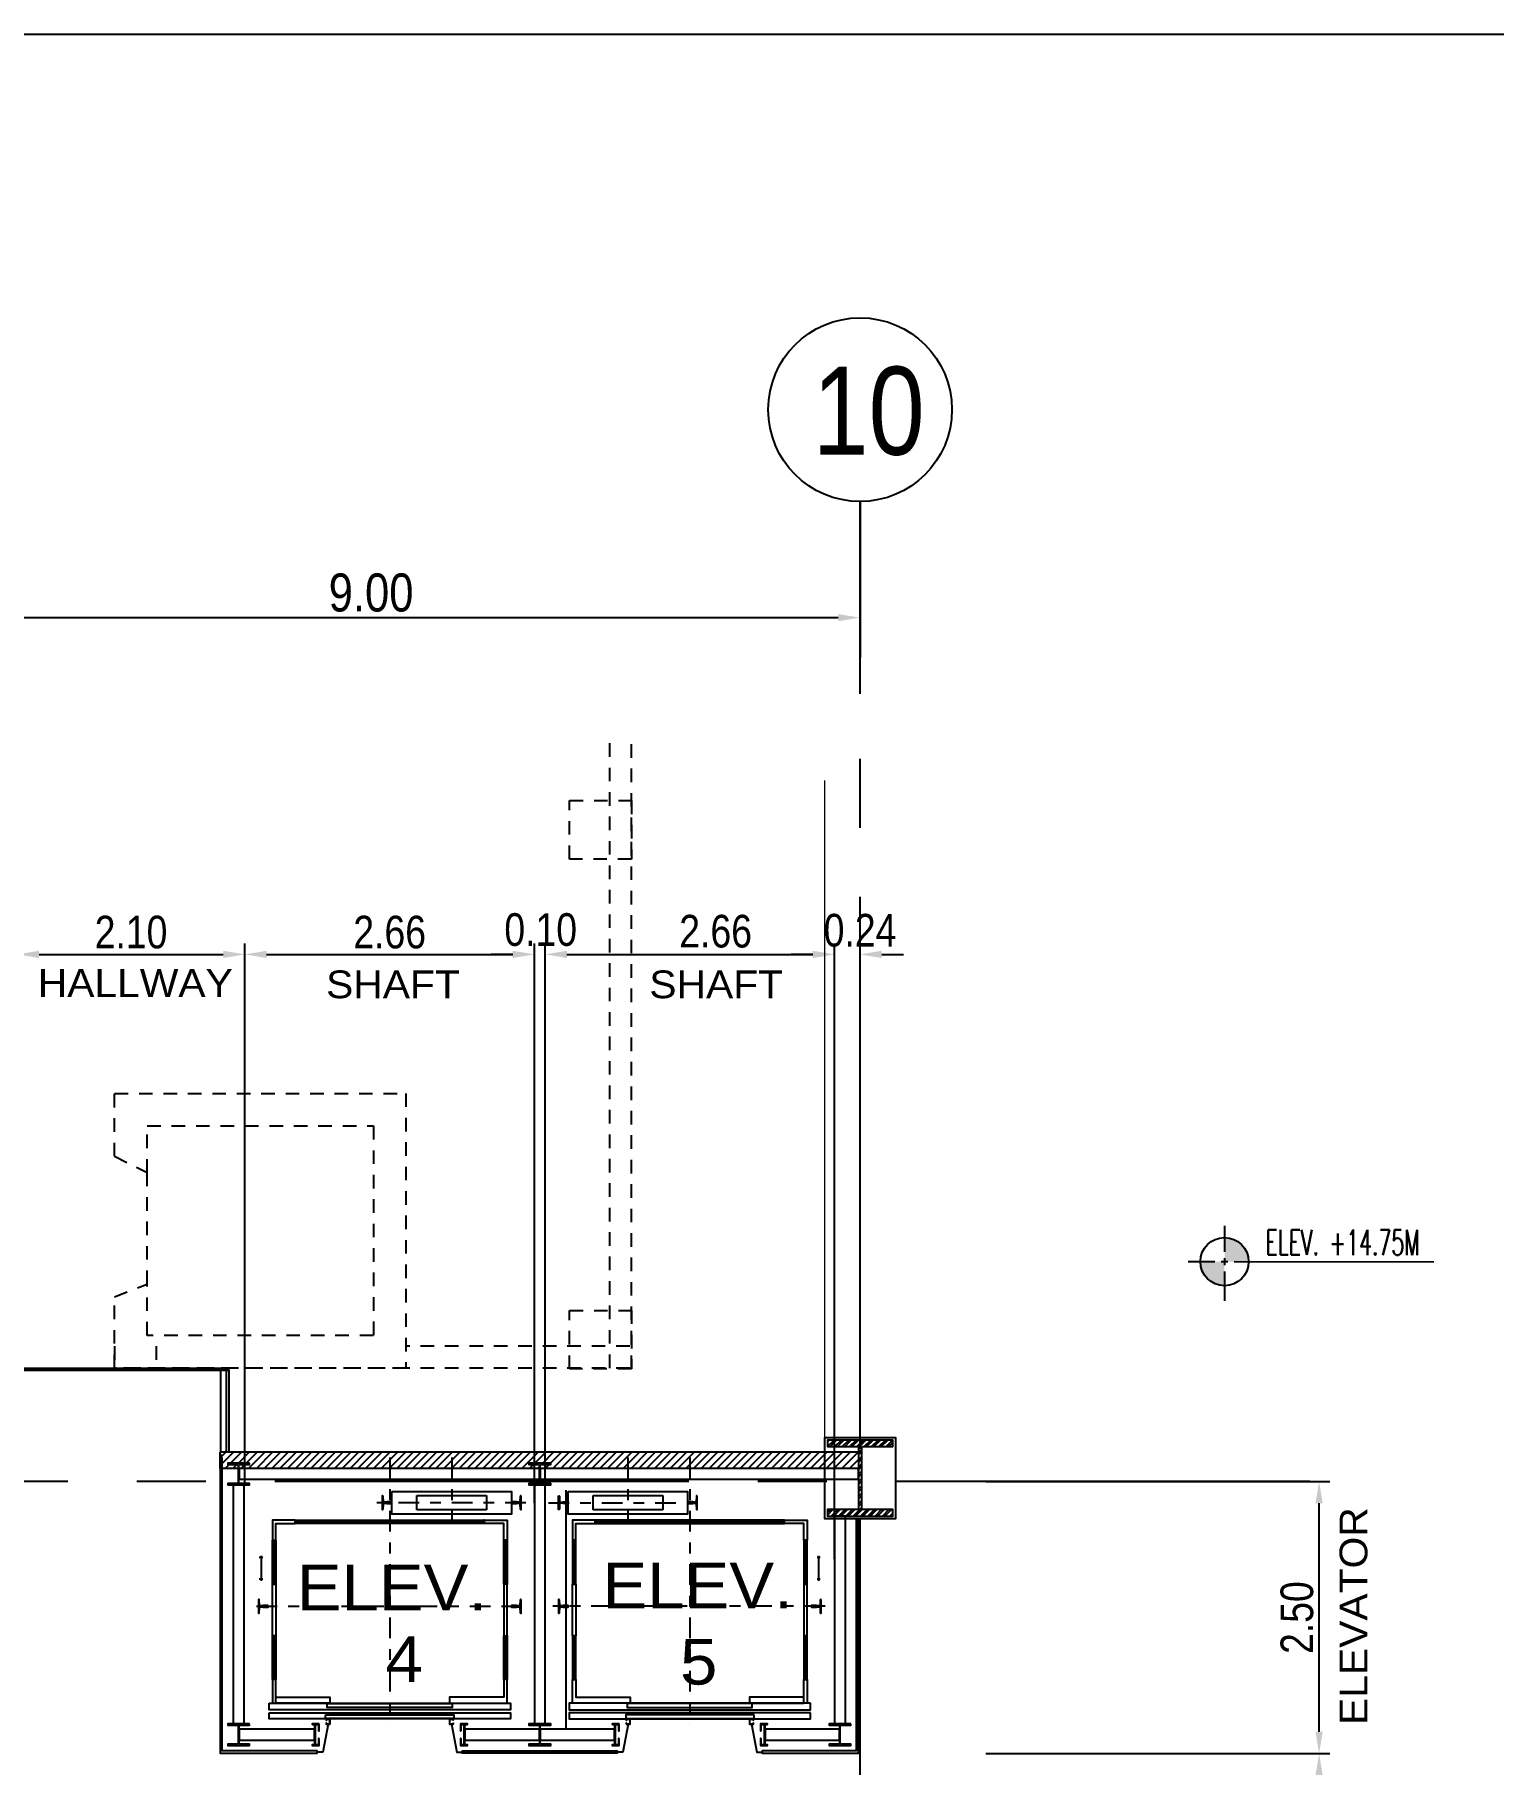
# Model space of a CAD drawing. Header units: millimetres. Extents: x 2148 to 2681, y 758 to 986.
# Drawn here: x 2391.37 to 2404.79, y 891.92 to 907.84 of the extents above; entities that cross this region are included whole.
import ezdxf

# ---------------------------------------------------------------- set-up
doc = ezdxf.new("R2010")
doc.units = ezdxf.units.MM
for name, pattern in [('ACAD_ISO02W100', [15, 12, -3]), ('CENTER2', [28.575, 19.05, -3.175, 3.175, -3.175]), ('HIDDEN', [0.375, 0.25, -0.125]), ('PHANTOMX2', [5, 2.5, -0.5, 0.5, -0.5, 0.5, -0.5])]:
    doc.linetypes.add(name, pattern=pattern)
for name, color, linetype in [('A-Hatch', 253, 'Continuous'), ('ar elev', 2, 'Continuous'), ('at_Entity', 7, 'Continuous'), ('cladding', 2, 'Continuous'), ('COL-EX', 2, 'Continuous'), ('DIM', 20, 'Continuous'), ('ELAYOUT', 4, 'Continuous'), ('FIXTURE', 1, 'Continuous'), ('grid', 241, 'PHANTOMX2'), ('hacht', 8, 'Continuous'), ('HATCH', 8, 'Continuous'), ('Layer1', 5, 'Continuous'), ('p-boarder', 2, 'Continuous'), ('QUOTE', 2, 'Continuous'), ('S_GRID LINES', 252, 'Continuous'), ('TEXT', 6, 'Continuous'), ('wall', 4, 'Continuous')]:
    doc.layers.add(name, color=color, linetype=linetype)
doc.styles.add('100', font='SIMPLEX.shx', dxfattribs={"height": 0.25})
doc.styles.add('ARIALNW', font='ARIALN.TTF')
doc.styles.add('MMTX$0$ESMX$0$X-OPTA1D', font='x-opta1d')
doc.dimstyles.new('DIM 100', dxfattribs={"dimtxt": 0.2, "dimasz": 0.2, "dimexe": 0.1, "dimexo": 0, "dimgap": 0.05, "dimtad": 1, "dimzin": 0, "dimdsep": 46, "dimtxsty": 'ARIALNW', "dimcen": 0.09, "dimclrd": 6, "dimclre": 6, "dimclrt": 13, "dimadec": 0, "dimazin": 0, "dimtfac": 1, "dimtofl": 0, "dimtmove": 2, "dimatfit": 3, "dimfxl": 1, "dimtolj": 1, "dimtzin": 0, "dimarcsym": 0})
pattern_1 = [(45, (-2262.93165, -1026.385114), (-0.0359210245, 0.0359210245), [])]

# ---------------------------------------------------------------- blocks, each defined once
blk = doc.blocks.new('A$C1DB67A09')
at = {"layer": 'wall', "color": 16, "linetype": 'ByBlock', "ltscale": 1.5, "elevation": 0}
blk.add_lwpolyline([(9.492, -81.28), (106.692, -81.28), (106.692, -9.48), (9.492, -9.48)], close=True, dxfattribs=at)
blk = doc.blocks.new('*D2512')
at = {"layer": 'Defpoints', "color": 0, "linetype": 'ByBlock', "ltscale": 0.5, "transparency": 16777216}
for p in [(2398.966, 902.473), (2389.966, 902.148), (2398.966, 901.773)]:
    blk.add_point(p, dxfattribs=at)
at = {"layer": 'ELAYOUT', "color": 6, "linetype": 'ByBlock', "lineweight": -2, "ltscale": 0.5, "transparency": 16777216}
for p, q in [((2389.966, 902.148), (2389.966, 902.573)), ((2398.966, 901.773), (2398.966, 902.573)), ((2390.166, 902.473), (2398.766, 902.473))]:
    blk.add_line(p, q, dxfattribs=at)
at = {"layer": 'ELAYOUT', "color": 6, "linetype": 'ByBlock', "ltscale": 0.5, "transparency": 16777216}
for points in [[(2390.166, 902.506), (2390.166, 902.44), (2389.966, 902.473)], [(2398.766, 902.506), (2398.766, 902.44), (2398.966, 902.473)]]:
    blk.add_solid(points, dxfattribs=at)
at = {"layer": 'ELAYOUT', "color": 13, "linetype": 'ByBlock', "ltscale": 0.5, "transparency": 16777216, "insert": (2394.466, 902.702), "char_height": 0.35, "attachment_point": 5, "style": 'ARIALNW'}
blk.add_mtext('\\A1;9.00', dxfattribs=at)
blk = doc.blocks.new('*D2516')
at = {"layer": 'Defpoints', "color": 0, "transparency": 16777216}
for p in [(2400.123, 892.019, 0), (2403.191, 892.019), (2400.123, 889.021, 0)]:
    blk.add_point(p, dxfattribs=at)
at = {"layer": 'FIXTURE', "color": 6, "lineweight": -2, "transparency": 16777216}
for p, q in [((2400.123, 892.019), (2403.291, 892.019)), ((2403.191, 889.221), (2403.191, 891.819)), ((2400.123, 889.021), (2403.291, 889.021))]:
    blk.add_line(p, q, dxfattribs=at)
at = {"layer": 'FIXTURE', "color": 6, "transparency": 16777216}
for points in [[(2403.158, 891.819), (2403.224, 891.819), (2403.191, 892.019)], [(2403.158, 889.221), (2403.224, 889.221), (2403.191, 889.021)]]:
    blk.add_solid(points, dxfattribs=at)
at = {"layer": 'FIXTURE', "color": 13, "transparency": 16777216, "insert": (2402.988, 890.52), "char_height": 0.3, "attachment_point": 5, "rotation": 90, "style": 'ARIALNW'}
blk.add_mtext('\\A1;3.00', dxfattribs=at)
blk = doc.blocks.new('*D2518')
at = {"layer": 'Defpoints', "color": 0, "transparency": 16777216}
for p in [(2400.123, 894.522, 0), (2403.191, 894.522), (2400.123, 892.019, 0)]:
    blk.add_point(p, dxfattribs=at)
at = {"layer": 'FIXTURE', "color": 6, "lineweight": -2, "transparency": 16777216}
for p, q in [((2400.123, 894.522), (2403.291, 894.522)), ((2403.191, 892.219), (2403.191, 894.322)), ((2400.123, 892.019), (2403.291, 892.019))]:
    blk.add_line(p, q, dxfattribs=at)
at = {"layer": 'FIXTURE', "color": 6, "transparency": 16777216}
for points in [[(2403.158, 894.322), (2403.224, 894.322), (2403.191, 894.522)], [(2403.158, 892.219), (2403.224, 892.219), (2403.191, 892.019)]]:
    blk.add_solid(points, dxfattribs=at)
at = {"layer": 'FIXTURE', "color": 13, "transparency": 16777216, "insert": (2402.988, 893.27), "char_height": 0.3, "attachment_point": 5, "rotation": 90, "style": 'ARIALNW'}
blk.add_mtext('\\A1;2.50', dxfattribs=at)
blk = doc.blocks.new('*D2591')
at = {"layer": 'Defpoints', "color": 0, "transparency": 16777216}
for p in [(2395.97, 899.374), (2393.305, 894.504, 0), (2395.97, 894.327, 0)]:
    blk.add_point(p, dxfattribs=at)
at = {"layer": 'FIXTURE', "color": 6, "lineweight": -2, "transparency": 16777216}
for p, q in [((2393.305, 894.504), (2393.305, 899.474)), ((2393.505, 899.374), (2395.77, 899.374)), ((2395.97, 894.327), (2395.97, 899.474))]:
    blk.add_line(p, q, dxfattribs=at)
at = {"layer": 'FIXTURE', "color": 6, "transparency": 16777216}
for points in [[(2393.505, 899.407), (2393.505, 899.34), (2393.305, 899.374)], [(2395.77, 899.407), (2395.77, 899.34), (2395.97, 899.374)]]:
    blk.add_solid(points, dxfattribs=at)
at = {"layer": 'FIXTURE', "color": 13, "transparency": 16777216, "insert": (2394.637, 899.577), "char_height": 0.3, "attachment_point": 5, "style": 'ARIALNW'}
blk.add_mtext('\\A1;2.66', dxfattribs=at)
blk = doc.blocks.new('*D2592')
at = {"layer": 'Defpoints', "color": 0, "transparency": 16777216}
for p in [(2396.069, 899.374), (2395.97, 894.327), (2396.069, 894.327, 0)]:
    blk.add_point(p, dxfattribs=at)
at = {"layer": 'FIXTURE', "color": 6, "lineweight": -2, "transparency": 16777216}
for p, q in [((2395.77, 899.374), (2395.57, 899.374)), ((2395.97, 894.327), (2395.97, 899.474)), ((2396.069, 894.327), (2396.069, 899.474)), ((2396.269, 899.374), (2396.469, 899.374))]:
    blk.add_line(p, q, dxfattribs=at)
at = {"layer": 'FIXTURE', "color": 6, "transparency": 16777216}
for points in [[(2395.77, 899.407), (2395.77, 899.34), (2395.97, 899.374)], [(2396.269, 899.407), (2396.269, 899.34), (2396.069, 899.374)]]:
    blk.add_solid(points, dxfattribs=at)
at = {"layer": 'FIXTURE', "color": 13, "transparency": 16777216, "insert": (2396.027, 899.6), "char_height": 0.3, "attachment_point": 5, "style": 'ARIALNW'}
blk.add_mtext('\\A1;0.10', dxfattribs=at)
blk = doc.blocks.new('*D2593')
at = {"layer": 'Defpoints', "color": 0, "transparency": 16777216}
for p in [(2398.731, 899.374), (2396.069, 894.433), (2398.731, 893.809, 0)]:
    blk.add_point(p, dxfattribs=at)
at = {"layer": 'FIXTURE', "color": 6, "lineweight": -2, "transparency": 16777216}
for p, q in [((2396.069, 894.433), (2396.069, 899.474)), ((2396.269, 899.374), (2398.531, 899.374)), ((2398.731, 893.809), (2398.731, 899.474))]:
    blk.add_line(p, q, dxfattribs=at)
at = {"layer": 'FIXTURE', "color": 6, "transparency": 16777216}
for points in [[(2396.269, 899.407), (2396.269, 899.34), (2396.069, 899.374)], [(2398.531, 899.407), (2398.531, 899.34), (2398.731, 899.374)]]:
    blk.add_solid(points, dxfattribs=at)
at = {"layer": 'FIXTURE', "color": 13, "transparency": 16777216, "insert": (2397.637, 899.585), "char_height": 0.3, "attachment_point": 5, "style": 'ARIALNW'}
blk.add_mtext('\\A1;2.66', dxfattribs=at)
blk = doc.blocks.new('*D2594')
at = {"layer": 'Defpoints', "color": 0, "transparency": 16777216}
for p in [(2398.731, 899.374), (2398.966, 894.929, 0), (2398.731, 893.809, 0)]:
    blk.add_point(p, dxfattribs=at)
at = {"layer": 'FIXTURE', "color": 6, "lineweight": -2, "transparency": 16777216}
for p, q in [((2398.531, 899.374), (2398.331, 899.374)), ((2398.731, 893.809), (2398.731, 899.474)), ((2398.966, 894.929), (2398.966, 899.474)), ((2399.166, 899.374), (2399.366, 899.374))]:
    blk.add_line(p, q, dxfattribs=at)
at = {"layer": 'FIXTURE', "color": 6, "transparency": 16777216}
for points in [[(2398.531, 899.407), (2398.531, 899.34), (2398.731, 899.374)], [(2399.166, 899.407), (2399.166, 899.34), (2398.966, 899.374)]]:
    blk.add_solid(points, dxfattribs=at)
at = {"layer": 'FIXTURE', "color": 13, "transparency": 16777216, "insert": (2398.966, 899.594), "char_height": 0.3, "attachment_point": 5, "style": 'ARIALNW'}
blk.add_mtext('\\A1;0.24', dxfattribs=at)
blk = doc.blocks.new('*D2596')
at = {"layer": 'Defpoints', "color": 0, "transparency": 16777216}
for p in [(2393.305, 899.374), (2391.21, 897.672), (2393.305, 897.525)]:
    blk.add_point(p, dxfattribs=at)
at = {"layer": 'FIXTURE', "color": 6, "lineweight": -2, "transparency": 16777216}
for p, q in [((2391.21, 897.672), (2391.21, 899.474)), ((2391.41, 899.374), (2393.105, 899.374)), ((2393.305, 897.525), (2393.305, 899.474))]:
    blk.add_line(p, q, dxfattribs=at)
at = {"layer": 'FIXTURE', "color": 6, "transparency": 16777216}
for points in [[(2391.41, 899.407), (2391.41, 899.34), (2391.21, 899.374)], [(2393.105, 899.407), (2393.105, 899.34), (2393.305, 899.374)]]:
    blk.add_solid(points, dxfattribs=at)
at = {"layer": 'FIXTURE', "color": 13, "transparency": 16777216, "insert": (2392.257, 899.577), "char_height": 0.3, "attachment_point": 5, "style": 'ARIALNW'}
blk.add_mtext('\\A1;2.10', dxfattribs=at)

msp = doc.modelspace()

# ---------------------------------------------------------------- hatches: boundary and pattern name
at = {"layer": 'A-Hatch'}
h = msp.add_hatch(dxfattribs=at)
h.set_pattern_fill('ANSI32', color=256, scale=0.005, style=0)
h.set_pattern_definition([(45, (99.80573, 3e-13), (-0.03367596045, 0.03367596045), []), (45, (99.82818, 3e-13), (-0.03367596045, 0.03367596045), [])])
h.paths.add_polyline_path([(2398.9812912, 894.843508), (2399.2662912, 894.843508), (2399.2662912, 894.903508), (2398.6662912, 894.903508), (2398.6662912, 894.843508), (2398.9512912, 894.843508), (2398.9512912, 894.263508), (2398.6662912, 894.263508), (2398.6662912, 894.203508), (2399.2662912, 894.203508), (2399.2662912, 894.263508), (2398.9812912, 894.263508)])
at = {"layer": 'hacht'}
h = msp.add_hatch(dxfattribs=at)
h.set_pattern_fill('SACNCR', color=256, scale=0.01, style=0)
h.set_pattern_definition([(45, (99.800654, 1e-10), (-0.01683798023, 0.01683798023), []), (45, (99.817492, 1e-10), (-0.01683798023, 0.01683798023), [0, -0.0238125])])
h.paths.add_polyline_path([(2393.1565748, 895.5468015), (2393.1565748, 895.5668015), (2389.9612151, 895.5668015), (2389.9612151, 895.5468015)])
at = {"layer": 'HATCH'}
h = msp.add_hatch(dxfattribs=at)
h.set_pattern_fill('ANSI31', color=256, scale=0.016, style=0)
h.set_pattern_definition(pattern_1)
h.paths.add_polyline_path([(2393.0866508, 894.7922958), (2393.0866508, 894.6422958), (2393.2472462, 894.6422958), (2393.2519237, 894.6516508), (2393.2519237, 894.6672425), (2393.2503645, 894.6734793), (2393.245687, 894.6781568), (2393.2394503, 894.679716), (2393.1568139, 894.679716), (2393.1568139, 894.6921894), (2393.3563886, 894.6921894), (2393.3563886, 894.679716), (2393.2737522, 894.679716), (2393.2675155, 894.6781568), (2393.262838, 894.6734793), (2393.2597196, 894.6672425), (2393.2597196, 894.6422958), (2396.0147872, 894.6422958), (2396.0147872, 894.6672426), (2396.013228, 894.6734793), (2396.0085505, 894.6781568), (2396.0023138, 894.679716), (2395.9181181, 894.679716), (2395.9181181, 894.6921894), (2396.1192521, 894.6921894), (2396.1192521, 894.679716), (2396.0366157, 894.679716), (2396.0288198, 894.6781568), (2396.0241423, 894.6734793), (2396.0225831, 894.6672426), (2396.0225831, 894.6422958), (2398.6412912, 894.6422958), (2398.6412912, 894.7922958)])
h = msp.add_hatch(dxfattribs=at)
h.set_pattern_fill('ANSI31', color=256, scale=0.016, style=0)
h.set_pattern_definition(pattern_1)
h.paths.add_polyline_path([(2398.6412912, 894.7922958), (2398.9513223, 894.7922958), (2398.9513223, 894.6422958), (2398.6412912, 894.6422958)])
at = {"layer": 'Layer1'}
for points in [[(2402.3204392, 896.7673557), (2402.3202036, 896.545352), (2402.5422073, 896.5451164, 0.4142135624)], [(2402.3200018, 896.3222486), (2402.3202211, 896.5447533), (2402.0982338, 896.5444878, 0.4142135624)]]:
    msp.add_hatch(color=32, dxfattribs=at).paths.add_polyline_path(points)

# ---------------------------------------------------------------- linework, layer by layer
at = {"ltscale": 0.5}
for p, q in [((2389.7693094, 895.5468015, 0), (2393.1565748, 895.5468015, 0)), ((2393.0815748, 895.5468015, 0), (2393.0815748, 894.7922958, 0)), ((2393.1315748, 895.5468015, 0), (2393.1315748, 894.7922958, 0)), ((2393.1565748, 895.5468015, 0), (2393.1565748, 894.7922958, 0)), ((2393.1565748, 895.5468015, 0), (2393.1565748, 894.7922958, 0))]:
    msp.add_line(p, q, dxfattribs=at)
at = {"ltscale": 0.05}
msp.add_line((2396.2592101, 894.4415258, 0), (2396.2592101, 892.247214, 0), dxfattribs=at)
msp.add_circle((2398.9662912, 904.3871293, 0), 0.8452448)
at = {"layer": 'A-Hatch'}
msp.add_line((2393.0766508, 894.6422958, 0), (2393.0766508, 894.7922958, 0), dxfattribs=at)
at = {"layer": 'ar elev', "color": 8, "linetype": 'CENTER2', "ltscale": 0.01}
for p, q in [((2394.638033, 894.7420831, 0), (2394.638033, 892.2879369, 0)), ((2395.2086921, 894.7420831, 0), (2395.2086921, 894.171424, 0)), ((2396.8302373, 894.7420831, 0), (2396.8302373, 894.171424, 0)), ((2397.3993373, 894.7420831, 0), (2397.3993373, 892.2879369, 0)), ((2395.8898616, 894.3273418, 0), (2394.4754921, 894.3273418, 0)), ((2396.0991167, 894.3273418, 0), (2397.5290339, 894.3273418, 0)), ((2393.4125191, 893.374684, 0), (2395.8635469, 893.374684, 0)), ((2398.6454417, 893.374684, 0), (2396.1395214, 893.374684, 0))]:
    msp.add_line(p, q, dxfattribs=at)
at = {"layer": 'ar elev', "color": 8}
for p, q in [((2393.4686495, 893.8237272, 0), (2393.4374659, 893.8237272, 0)), ((2393.4530577, 893.8284048, 0), (2393.4499393, 893.8268456, 0)), ((2393.4499393, 893.8268456, 0), (2393.4499393, 893.8206089, 0)), ((2393.4499393, 893.8206089, 0), (2393.456176, 893.8206089, 0)), ((2393.4530577, 893.839319, 0), (2393.4530577, 893.6085607, 0)), ((2393.456176, 893.8268456, 0), (2393.4530577, 893.8284048, 0)), ((2393.4577352, 893.8237272, 0), (2393.456176, 893.8268456, 0)), ((2393.456176, 893.8206089, 0), (2393.4577352, 893.8237272, 0)), ((2398.5999044, 893.8237273, 0), (2398.57028, 893.8237273, 0)), ((2398.5843126, 893.8284048, 0), (2398.5811942, 893.8268457, 0)), ((2398.5811942, 893.8268457, 0), (2398.5811942, 893.8206089, 0)), ((2398.5811942, 893.8206089, 0), (2398.5874309, 893.8206089, 0)), ((2398.5843126, 893.8393191, 0), (2398.5843126, 893.6085607, 0)), ((2398.5874309, 893.8268457, 0), (2398.5843126, 893.8284048, 0)), ((2398.5889901, 893.8237273, 0), (2398.5874309, 893.8268457, 0)), ((2398.5874309, 893.8206089, 0), (2398.5889901, 893.8237273, 0)), ((2393.4686495, 893.6241524, 0), (2393.4374659, 893.6241524, 0)), ((2393.4530577, 893.62883, 0), (2393.4499393, 893.6272708, 0)), ((2393.4499393, 893.6272708, 0), (2393.4499393, 893.6210341, 0)), ((2393.4499393, 893.6210341, 0), (2393.4530577, 893.6194749, 0)), ((2393.456176, 893.6272708, 0), (2393.4530577, 893.62883, 0)), ((2393.4530577, 893.6194749, 0), (2393.456176, 893.6210341, 0)), ((2393.4577352, 893.6241524, 0), (2393.456176, 893.6272708, 0)), ((2393.456176, 893.6210341, 0), (2393.4577352, 893.6241524, 0)), ((2398.5999044, 893.6241525, 0), (2398.57028, 893.6241525, 0)), ((2398.5843126, 893.62883, 0), (2398.5811942, 893.6272709, 0)), ((2398.5811942, 893.6272709, 0), (2398.5811942, 893.6210342, 0)), ((2398.5811942, 893.6210342, 0), (2398.5843126, 893.619475, 0)), ((2398.5874309, 893.6272709, 0), (2398.5843126, 893.62883, 0)), ((2398.5843126, 893.619475, 0), (2398.5874309, 893.6210342, 0)), ((2398.5889901, 893.6241525, 0), (2398.5874309, 893.6272709, 0)), ((2398.5874309, 893.6210342, 0), (2398.5889901, 893.6241525, 0))]:
    msp.add_line(p, q, dxfattribs=at)
at = {"layer": 'ar elev', "elevation": 0}
for points in [[(2393.0969202, 894.7623524), (2393.0766508, 894.7623524), (2393.0766509, 892.0228766), (2393.9707048, 892.0228766), (2393.9707048, 892.0431459), (2393.0969202, 892.0431459), (2393.0969202, 894.7420831)], [(2393.7680116, 894.137122), (2393.7680116, 894.1667464), (2393.5575226, 894.1667464), (2393.5575226, 893.9812042), (2393.5887062, 893.9812042), (2393.5887062, 894.137122), (2393.7680116, 894.137122)], [(2395.5080543, 894.137122), (2395.5080543, 894.1667464), (2395.7185434, 894.1667464), (2395.7185434, 893.9812042), (2395.6873598, 893.9812042), (2395.6873598, 894.137122), (2395.5080543, 894.137122)], [(2396.529316, 894.137122), (2396.529316, 894.1667464), (2396.3188269, 894.1667464), (2396.3188269, 893.9812042), (2396.3500105, 893.9812042), (2396.3500105, 894.137122), (2396.529316, 894.137122)], [(2398.9304501, 894.178508), (2398.9304501, 892.043146), (2398.0666655, 892.043146), (2398.0666655, 892.0228767), (2398.9507195, 892.0228767), (2398.9507194, 894.178508)], [(2398.2693587, 894.137122), (2398.2693587, 894.1667464), (2398.4798477, 894.1667464), (2398.4798477, 893.9812042), (2398.4486641, 893.9812042), (2398.4486641, 894.137122), (2398.2693587, 894.137122)], [(2395.7185434, 892.7011191), (2395.6873598, 892.7011191), (2395.6873598, 892.5374054), (2395.1884229, 892.5374054), (2395.1884229, 892.4828341), (2395.7185434, 892.4828342), (2395.7185434, 892.7011191)], [(2396.3188269, 892.7011191), (2396.3500105, 892.7011191), (2396.3500105, 892.5374054), (2396.8489475, 892.5374054), (2396.8489475, 892.4828341), (2396.3188269, 892.4828342), (2396.3188269, 892.7011191)], [(2393.5278983, 892.3924018), (2395.7481678, 892.3924018), (2395.7481678, 892.3378306), (2393.5278983, 892.3378306), (2393.5278983, 892.3924018)], [(2398.5094721, 892.3924018), (2396.2892025, 892.3924018), (2396.2892025, 892.3378306), (2398.5094721, 892.3378306), (2398.5094721, 892.3924018)], [(2394.0704924, 892.2879369), (2394.0205987, 892.0322317), (2393.970705, 892.0322317)], [(2395.205574, 892.2879369), (2395.2554677, 892.0322317), (2395.3053614, 892.0322317)], [(2396.8317967, 892.2879369), (2396.781903, 892.0322317), (2396.7320094, 892.0322317)], [(2397.9668783, 892.2879369), (2398.016772, 892.0322317), (2398.0666657, 892.0322317)]]:
    msp.add_lwpolyline(points, dxfattribs=at)
for points in [[(2393.3463886, 894.6921894), (2393.1468139, 894.6921894), (2393.1468139, 894.679716), (2393.2294503, 894.679716), (2393.235687, 894.6781568), (2393.2403645, 894.6734793), (2393.2419237, 894.6672425), (2393.2419237, 894.5175615), (2393.2403645, 894.5113247), (2393.235687, 894.505088), (2393.2294503, 894.5035288), (2393.1468139, 894.5035288), (2393.1468139, 894.4926146), (2393.3463886, 894.4926146), (2393.3463886, 894.5035288), (2393.2637522, 894.5035288), (2393.2575155, 894.505088), (2393.252838, 894.5113247), (2393.2497196, 894.5175615), (2393.2497196, 894.6672425), (2393.252838, 894.6734793), (2393.2575155, 894.6781568), (2393.2637522, 894.679716), (2393.3463886, 894.679716)], [(2396.0366157, 894.679716), (2396.1192521, 894.679716), (2396.1192521, 894.6921894), (2395.9181181, 894.6921894), (2395.9181181, 894.679716), (2396.0023138, 894.679716), (2396.0085505, 894.6781568), (2396.013228, 894.6734793), (2396.0147872, 894.6672426), (2396.0147872, 894.5175615), (2396.013228, 894.5113248), (2396.0085505, 894.5050881), (2396.0023138, 894.5035289), (2395.9181181, 894.5035289), (2395.9181181, 894.4926146), (2396.1192521, 894.4926146), (2396.1192521, 894.5035289), (2396.0366157, 894.5035289), (2396.0288198, 894.5050881), (2396.0241423, 894.5113248), (2396.0225831, 894.5175615), (2396.0225831, 894.6672426), (2396.0241423, 894.6734793), (2396.0288198, 894.6781568)], [(2396.0241423, 894.5113248), (2396.0225831, 894.5175615), (2396.0225831, 894.6672426), (2396.0241423, 894.6734793), (2396.0288198, 894.6781568), (2396.0366157, 894.679716), (2396.1192521, 894.679716), (2396.1192521, 894.6921894), (2395.9181181, 894.6921894), (2395.9181181, 894.679716), (2396.0023138, 894.679716), (2396.0085505, 894.6781568), (2396.013228, 894.6734793), (2396.0147872, 894.6672426), (2396.0147872, 894.5175615), (2396.013228, 894.5113248), (2396.0085505, 894.5050881), (2396.0023138, 894.5035289), (2395.9181181, 894.5035289), (2395.9181181, 894.4926146), (2396.1192521, 894.4926146), (2396.1192521, 894.5035289), (2396.0366157, 894.5035289), (2396.0288198, 894.5050881)], [(2394.6583023, 894.4318067), (2395.7575228, 894.4318067), (2395.7575228, 894.2228768), (2394.6583023, 894.2228768)], [(2396.2798475, 894.4318067), (2397.379068, 894.4318067), (2397.379068, 894.2228769), (2396.2798475, 894.2228769)], [(2395.5018176, 894.1667464), (2395.5080543, 894.1667464), (2395.5080543, 894.1667464), (2395.5018176, 894.1667464)], [(2396.5355527, 894.1667464), (2396.529316, 894.1667464), (2396.529316, 894.1667464), (2396.5355527, 894.1667464)], [(2393.5575226, 893.5789363), (2393.5887062, 893.5789363), (2393.5887062, 893.103387), (2393.5575226, 893.103387)], [(2395.7185434, 893.5789363), (2395.6873598, 893.5789363), (2395.6873598, 893.103387), (2395.7185434, 893.103387)], [(2396.3188269, 893.5789363), (2396.3500105, 893.5789363), (2396.3500105, 893.103387), (2396.3188269, 893.103387)], [(2398.4798477, 893.5789363), (2398.4486641, 893.5789363), (2398.4486641, 893.103387), (2398.4798477, 893.103387)], [(2393.5887062, 892.701119), (2393.5575226, 892.701119), (2393.5575226, 892.4828341), (2393.5887062, 892.4828341)], [(2398.4486641, 892.701119), (2398.4798477, 892.701119), (2398.4798477, 892.4828341), (2398.4486641, 892.4828341)], [(2393.5278983, 892.4828341), (2395.7481678, 892.4828342), (2395.7481678, 892.4220262), (2393.5278983, 892.4220262)], [(2393.5887062, 892.5374054), (2394.0876432, 892.5374054), (2394.0876432, 892.4828341), (2393.5887062, 892.4828341)], [(2394.0626963, 892.4781566), (2395.2133697, 892.4781566), (2395.2133697, 892.4438547), (2394.0626963, 892.4438547)], [(2398.5094721, 892.4828341), (2396.2892025, 892.4828342), (2396.2892025, 892.4220262), (2398.5094721, 892.4220262)], [(2397.974674, 892.4781566), (2396.8240006, 892.4781566), (2396.8240006, 892.4438547), (2397.974674, 892.4438547)], [(2398.4486641, 892.5374054), (2397.9497271, 892.5374054), (2397.9497271, 892.4828341), (2398.4486641, 892.4828341)], [(2394.0471045, 892.3736917), (2395.2274023, 892.3736917), (2395.2274023, 892.3409489), (2394.0471045, 892.3409489)], [(2394.084525, 892.3378306), (2394.0564598, 892.3378306), (2394.0533414, 892.3362714), (2394.0533414, 892.3347122), (2394.0533414, 892.3269163), (2394.0549006, 892.3269163), (2394.0549006, 892.3347122), (2394.0860842, 892.3347122), (2394.0860842, 892.2894961), (2394.0549006, 892.2894961), (2394.0549006, 892.2972919), (2394.0533414, 892.2972919), (2394.0533414, 892.2910552), (2394.0533414, 892.2879369), (2394.0564598, 892.2879369), (2394.084525, 892.2879369), (2394.0876433, 892.2879369), (2394.0876433, 892.2910552), (2394.0876433, 892.3347122), (2394.0876433, 892.3362714)], [(2395.2227249, 892.3362714), (2395.2196066, 892.3378306), (2395.1915414, 892.3378306), (2395.188423, 892.3362714), (2395.188423, 892.3347122), (2395.188423, 892.2910552), (2395.188423, 892.2879369), (2395.1915414, 892.2879369), (2395.2196066, 892.2879369), (2395.2227249, 892.2879369), (2395.2227249, 892.297292), (2395.2211658, 892.297292), (2395.2211658, 892.2894961), (2395.1899822, 892.2894961), (2395.1899822, 892.3347122), (2395.2211658, 892.3347122), (2395.2211658, 892.3269163), (2395.2227249, 892.3269163)], [(2397.9902658, 892.3736917), (2396.809968, 892.3736917), (2396.809968, 892.3409489), (2397.9902658, 892.3409489)], [(2396.8505068, 892.3347123), (2396.8473884, 892.3378306), (2396.8177641, 892.3378306), (2396.8146457, 892.3347123), (2396.8146457, 892.3269164), (2396.8177641, 892.3269164), (2396.8177641, 892.3347123), (2396.8473884, 892.3347123), (2396.8473884, 892.2894961), (2396.8177641, 892.2894961), (2396.8177641, 892.297292), (2396.8146457, 892.297292), (2396.8146457, 892.2910553), (2396.8162049, 892.2879369), (2396.8177641, 892.2879369), (2396.8473884, 892.2879369), (2396.8489476, 892.2879369), (2396.8505068, 892.2910553)], [(2397.9840292, 892.3362714), (2397.9809109, 892.3378306), (2397.9528457, 892.3378306), (2397.9497273, 892.3362714), (2397.9497273, 892.3347123), (2397.9497273, 892.2910553), (2397.9497273, 892.2879369), (2397.9528457, 892.2879369), (2397.9809109, 892.2879369), (2397.9840292, 892.2879369), (2397.9840292, 892.297292), (2397.9824701, 892.297292), (2397.9824701, 892.2894961), (2397.9512865, 892.2894961), (2397.9512865, 892.3347123), (2397.9824701, 892.3347123), (2397.9824701, 892.3269164), (2397.9840292, 892.3269164)], [(2393.3479479, 892.2926144), (2393.1468139, 892.2926144), (2393.1468139, 892.280141), (2393.2294503, 892.280141), (2393.2372462, 892.2785818), (2393.2419237, 892.2739043), (2393.2434829, 892.2676676), (2393.2434829, 892.1179865), (2393.2419237, 892.1101906), (2393.2372462, 892.105513), (2393.2294503, 892.1039539), (2393.1468139, 892.1039539), (2393.1468139, 892.0930396), (2393.3479479, 892.0930396), (2393.3479479, 892.1039539), (2393.2637522, 892.1039539), (2393.2575155, 892.105513), (2393.252838, 892.1101906), (2393.2512788, 892.1179865), (2393.2512788, 892.2676676), (2393.252838, 892.2739043), (2393.2575155, 892.2785818), (2393.2637522, 892.280141), (2393.3479479, 892.280141)], [(2393.9878558, 892.2926144), (2393.9223703, 892.2926144), (2393.9223703, 892.2910552), (2393.9239295, 892.2879369), (2393.9270478, 892.2863777), (2393.9738232, 892.2863777), (2393.9800599, 892.2832593), (2393.9816191, 892.2785818), (2393.9816191, 892.2318065), (2393.9831782, 892.2286881), (2393.9862966, 892.2271289), (2393.9878558, 892.2271289)], [(2393.9878558, 892.1569659), (2393.9831782, 892.1569659), (2393.9816191, 892.1538476), (2393.9816191, 892.1070722), (2393.9800599, 892.1008355), (2393.9738232, 892.0977172), (2393.9239295, 892.0977172), (2393.9223703, 892.0945988), (2393.9223703, 892.0930396), (2393.9878558, 892.0930396)], [(2393.955113, 892.2863777), (2393.945758, 892.2863777), (2393.945758, 892.0977172), (2393.955113, 892.0977172)], [(2395.3536957, 892.2910552), (2395.3536957, 892.2926144), (2395.2882103, 892.2926144), (2395.2882103, 892.2271289), (2395.2897694, 892.2271289), (2395.2928878, 892.2286881), (2395.294447, 892.2318065), (2395.294447, 892.2785818), (2395.2960061, 892.2832594), (2395.3022429, 892.2863777), (2395.3490182, 892.2863777), (2395.3521366, 892.2879369)], [(2395.2960061, 892.1008355), (2395.294447, 892.1070722), (2395.294447, 892.1538476), (2395.2928878, 892.1569659), (2395.2897694, 892.1569659), (2395.2882103, 892.1569659), (2395.2882103, 892.0930396), (2395.3536957, 892.0930396), (2395.3536957, 892.0945988), (2395.3521366, 892.0977172), (2395.3490182, 892.0977172), (2395.3022429, 892.0977172)], [(2395.3303081, 892.2863777), (2395.320953, 892.2863777), (2395.320953, 892.0977172), (2395.3303081, 892.0977172)], [(2396.0366157, 892.280141), (2396.1192521, 892.280141), (2396.1192521, 892.2926144), (2395.9181182, 892.2926144), (2395.9181182, 892.280141), (2396.0023138, 892.280141), (2396.0085505, 892.2785818), (2396.013228, 892.2739043), (2396.0147872, 892.2676676), (2396.0147872, 892.1179865), (2396.013228, 892.1101906), (2396.0085505, 892.1055131), (2396.0023138, 892.1039539), (2395.9181182, 892.1039539), (2395.9181182, 892.0930396), (2396.1192521, 892.0930397), (2396.1192521, 892.1039539), (2396.0366157, 892.1039539), (2396.0288198, 892.1055131), (2396.0241423, 892.1101906), (2396.0225831, 892.1179865), (2396.0225831, 892.2676676), (2396.0241423, 892.2739043), (2396.0288198, 892.2785818)], [(2396.7491601, 892.2926144), (2396.6852338, 892.2926144), (2396.6852338, 892.2910553), (2396.6852338, 892.2879369), (2396.6883521, 892.2863777), (2396.7351275, 892.2863777), (2396.7413642, 892.2832594), (2396.7444825, 892.2785818), (2396.7444825, 892.2318065), (2396.7444825, 892.2286881), (2396.7476009, 892.227129), (2396.7491601, 892.227129)], [(2396.7491601, 892.156966), (2396.7444825, 892.156966), (2396.7444825, 892.1070723), (2396.7413642, 892.1008355), (2396.7351275, 892.0977172), (2396.6852338, 892.0977172), (2396.6852338, 892.0930397), (2396.7491601, 892.0930397)], [(2396.7164173, 892.2863777), (2396.7070623, 892.2863777), (2396.7070623, 892.0977172), (2396.7164173, 892.0977172)], [(2398.0635471, 892.2863778), (2398.1103225, 892.2863778), (2398.1134408, 892.2879369), (2398.115, 892.2910553), (2398.115, 892.2926145), (2398.0495145, 892.2926145), (2398.0495145, 892.227129), (2398.0510737, 892.227129), (2398.0541921, 892.2286882), (2398.0557513, 892.2318065), (2398.0557513, 892.2785819), (2398.0588696, 892.2832594)], [(2398.0557513, 892.1070723), (2398.0557513, 892.1538476), (2398.0541921, 892.156966), (2398.0510737, 892.156966), (2398.0495145, 892.156966), (2398.0495145, 892.0930397), (2398.115, 892.0930397), (2398.115, 892.0945989), (2398.1134408, 892.0977172), (2398.1103225, 892.0977172), (2398.0635472, 892.0977172), (2398.0588696, 892.1008356)], [(2398.0916124, 892.2863778), (2398.0822573, 892.2863778), (2398.0822573, 892.0977172), (2398.0916124, 892.0977172)], [(2398.8805564, 892.2926145), (2398.6809816, 892.2926145), (2398.6809816, 892.280141), (2398.7636181, 892.280141), (2398.7698548, 892.2785819), (2398.7745323, 892.2739043), (2398.7760915, 892.2676676), (2398.7760915, 892.1179865), (2398.7745323, 892.1101906), (2398.7698548, 892.1055131), (2398.7636181, 892.1039539), (2398.6809817, 892.1039539), (2398.6809817, 892.0930397), (2398.8805564, 892.0930397), (2398.8805564, 892.1039539), (2398.79792, 892.1039539), (2398.7916833, 892.1055131), (2398.7870058, 892.1101906), (2398.7838874, 892.1179865), (2398.7838874, 892.2676676), (2398.7870058, 892.2739043), (2398.7916833, 892.2785819), (2398.79792, 892.280141), (2398.8805564, 892.2801411)], [(2395.3053614, 892.0431459), (2396.7320093, 892.0431459), (2396.7320093, 892.0228766), (2395.3053614, 892.0228766)]]:
    msp.add_lwpolyline(points, close=True, dxfattribs=at)
at = {"layer": 'ar elev', "color": 3, "elevation": 0}
for points in [[(2396.0147872, 894.6422957), (2393.2512788, 894.6422957), (2393.2512788, 894.5425083), (2396.0147872, 894.5425083)], [(2398.9512912, 894.6422958), (2396.0225831, 894.6422957), (2396.0225831, 894.5425083), (2398.9512912, 894.5425084)], [(2393.2964949, 894.4926146), (2393.1967076, 894.4926146), (2393.1967076, 892.2926144), (2393.296495, 892.2926144)], [(2396.0693584, 894.4926146), (2395.969571, 894.4926146), (2395.9695711, 892.2926144), (2396.0693584, 892.2926144)], [(2398.8306627, 894.203508), (2398.7308753, 894.203508), (2398.7308753, 892.2926145), (2398.8306627, 892.2926145)], [(2393.945758, 892.2427207), (2393.2512788, 892.2427207), (2393.2512788, 892.1429333), (2393.945758, 892.1429333)], [(2396.0147872, 892.2427207), (2395.3303081, 892.2427207), (2395.3303081, 892.1429333), (2396.0147872, 892.1429333)], [(2396.7070623, 892.2427207), (2396.0225831, 892.2427207), (2396.0225831, 892.1429333), (2396.7070623, 892.1429334)], [(2398.7760915, 892.2427208), (2398.0916124, 892.2427208), (2398.0916124, 892.1429334), (2398.7760915, 892.1429334)]]:
    msp.add_lwpolyline(points, close=True, dxfattribs=at)
at = {"layer": 'ar elev', "color": 8, "elevation": 0}
for points in [[(2394.6084086, 894.3320193), (2394.5865801, 894.3320193), (2394.5819026, 894.3335785), (2394.5803434, 894.338256), (2394.577225, 894.3865905), (2394.5756659, 894.3897089), (2394.5725475, 894.391268), (2394.5694292, 894.391268), (2394.5694292, 894.2634154), (2394.5725475, 894.2634154), (2394.5756659, 894.2649746), (2394.577225, 894.268093), (2394.5803434, 894.3148683), (2394.5819026, 894.3195459), (2394.5865801, 894.3226642), (2394.6084086, 894.3226642), (2394.6130861, 894.3195459), (2394.6567431, 894.3195459), (2394.6583023, 894.3195459), (2394.6583023, 894.3335785), (2394.6567431, 894.3351376), (2394.6130861, 894.3351376)], [(2395.846396, 894.3912681), (2395.8432776, 894.3912681), (2395.8401592, 894.3897089), (2395.8386001, 894.3865905), (2395.8354817, 894.338256), (2395.8339225, 894.3335785), (2395.829245, 894.3320193), (2395.8074165, 894.3320193), (2395.802739, 894.3351377), (2395.759082, 894.3351377), (2395.7575228, 894.3335785), (2395.7575228, 894.3195459), (2395.802739, 894.3195459), (2395.8074165, 894.3226642), (2395.829245, 894.3226642), (2395.8339225, 894.3195459), (2395.8354817, 894.3148683), (2395.8386001, 894.268093), (2395.8401592, 894.2649746), (2395.8432776, 894.2634155), (2395.846396, 894.2634155)], [(2396.1909743, 894.3912681), (2396.1940927, 894.3912681), (2396.197211, 894.3897089), (2396.1987702, 894.3865906), (2396.2003294, 894.338256), (2396.2034477, 894.3335785), (2396.2081253, 894.3320193), (2396.2299538, 894.3320193), (2396.2346313, 894.3351377), (2396.2782883, 894.3351377), (2396.2798475, 894.3335785), (2396.2798475, 894.3195459), (2396.2782883, 894.3195459), (2396.2346313, 894.3195459), (2396.2299538, 894.3226643), (2396.2081253, 894.3226643), (2396.2034477, 894.3195459), (2396.2003294, 894.3148684), (2396.1987702, 894.268093), (2396.197211, 894.2649747), (2396.1940927, 894.2634155), (2396.1909743, 894.2634155)], [(2397.4679411, 894.3912681), (2397.4648228, 894.3912681), (2397.4617044, 894.3897089), (2397.4601452, 894.3865906), (2397.458586, 894.338256), (2397.4554677, 894.3335785), (2397.4507902, 894.3320193), (2397.4289617, 894.3320193), (2397.4242841, 894.3351377), (2397.3806271, 894.3351377), (2397.379068, 894.3335785), (2397.379068, 894.3195459), (2397.3806271, 894.3195459), (2397.4242841, 894.3195459), (2397.4289617, 894.3226643), (2397.4507902, 894.3226643), (2397.4554677, 894.3195459), (2397.458586, 894.3148684), (2397.4601452, 894.268093), (2397.4617044, 894.2649747), (2397.4648228, 894.2634155), (2397.4679411, 894.2634155)], [(2393.7680116, 894.1667464), (2395.5080543, 894.1667464), (2395.5080543, 894.137122), (2393.7680116, 894.137122)], [(2393.7680116, 894.1573913), (2395.5080543, 894.1573913), (2395.5080543, 894.1464771), (2393.7680116, 894.1464771)], [(2398.2693587, 894.1667464), (2396.529316, 894.1667464), (2396.529316, 894.137122), (2398.2693587, 894.137122)], [(2398.2693587, 894.1573913), (2396.529316, 894.1573913), (2396.529316, 894.1464771), (2398.2693587, 894.1464771)], [(2393.5575226, 893.9812042), (2393.5887062, 893.9812042), (2393.5887062, 893.5789363), (2393.5575226, 893.5789363)], [(2393.5668777, 893.9812042), (2393.5777919, 893.9812042), (2393.5777919, 893.5789363), (2393.5668777, 893.5789363)], [(2395.6873598, 893.9812042), (2395.7185434, 893.9812042), (2395.7185434, 893.5789363), (2395.6873598, 893.5789363)], [(2395.6982741, 893.9812042), (2395.7076291, 893.9812042), (2395.7076291, 893.5789363), (2395.6982741, 893.5789363)], [(2396.3500105, 893.9812042), (2396.3188269, 893.9812042), (2396.3188269, 893.5789363), (2396.3500105, 893.5789363)], [(2396.3390963, 893.9812042), (2396.3297412, 893.9812042), (2396.3297412, 893.5789363), (2396.3390963, 893.5789363)], [(2398.4798477, 893.9812042), (2398.4486641, 893.9812042), (2398.4486641, 893.5789363), (2398.4798477, 893.5789363)], [(2398.4704926, 893.9812042), (2398.4595784, 893.9812042), (2398.4595784, 893.5789363), (2398.4704926, 893.5789363)], [(2393.5185432, 893.3809207), (2393.516984, 893.3824798), (2393.473327, 893.3824798), (2393.473327, 893.3809207), (2393.4686495, 893.3793615), (2393.446821, 893.3793615), (2393.4421434, 893.3809207), (2393.4405843, 893.3855982), (2393.4374659, 893.4339327), (2393.4359067, 893.4370511), (2393.42967, 893.4370511), (2393.42967, 893.3107577), (2393.4327884, 893.3107577), (2393.4359067, 893.3123168), (2393.4374659, 893.313876), (2393.4405843, 893.3622105), (2393.4421434, 893.3668881), (2393.446821, 893.3700064), (2393.4686495, 893.3700064), (2393.473327, 893.3668881), (2393.4889188, 893.3668881), (2393.516984, 893.3668881), (2393.5185432, 893.3668881)], [(2395.846396, 893.4370511), (2395.8432776, 893.4370511), (2395.8401593, 893.4370511), (2395.8386001, 893.4339328), (2395.8354817, 893.3855982), (2395.8339225, 893.3809207), (2395.829245, 893.3793615), (2395.8074165, 893.3793615), (2395.802739, 893.3824799), (2395.7871472, 893.3824799), (2395.759082, 893.3824799), (2395.7575228, 893.3809207), (2395.7575228, 893.3668881), (2395.759082, 893.3668881), (2395.802739, 893.3668881), (2395.8074165, 893.3700065), (2395.829245, 893.3700065), (2395.8339225, 893.3668881), (2395.8354817, 893.3622106), (2395.8386001, 893.313876), (2395.8401593, 893.3123169), (2395.8432776, 893.3107577), (2395.846396, 893.3107577)], [(2396.1987702, 893.4339328), (2396.197211, 893.4370511), (2396.1909743, 893.4370511), (2396.1909743, 893.3107577), (2396.1956519, 893.3107577), (2396.1987702, 893.313876), (2396.2018886, 893.3622106), (2396.2034477, 893.3668881), (2396.2081253, 893.3700065), (2396.2315129, 893.3700065), (2396.2346313, 893.3668881), (2396.2502231, 893.3668881), (2396.2782883, 893.3668881), (2396.2798475, 893.3668881), (2396.2798475, 893.3809207), (2396.2782883, 893.3824799), (2396.2346313, 893.3824799), (2396.2346313, 893.3809207), (2396.2315129, 893.3793615), (2396.2081253, 893.3793615), (2396.2034477, 893.3809207), (2396.2018886, 893.3855982)], [(2398.6077003, 893.4370511), (2398.6045819, 893.4370511), (2398.6014636, 893.4370511), (2398.5999044, 893.4339328), (2398.5983452, 893.3855983), (2398.5952268, 893.3809207), (2398.5905493, 893.3793616), (2398.5687208, 893.3793616), (2398.5640433, 893.3824799), (2398.5500107, 893.3824799), (2398.5203863, 893.3824799), (2398.5188271, 893.3809207), (2398.5188271, 893.3668881), (2398.5203863, 893.3668881), (2398.5640433, 893.3668881), (2398.5687208, 893.3700065), (2398.5905493, 893.3700065), (2398.5952268, 893.3668881), (2398.5983452, 893.3622106), (2398.5999044, 893.3138761), (2398.6014636, 893.3123169), (2398.6045819, 893.3107577), (2398.6077003, 893.3107577)], [(2393.5575226, 893.103387), (2393.5887062, 893.103387), (2393.5887062, 892.701119), (2393.5575226, 892.701119)], [(2393.5668777, 893.103387), (2393.5777919, 893.103387), (2393.5777919, 892.701119), (2393.5668777, 892.701119)], [(2395.6873598, 893.1033871), (2395.7185434, 893.1033871), (2395.7185434, 892.7011191), (2395.6873598, 892.7011191)], [(2395.6982741, 893.1033871), (2395.7076291, 893.1033871), (2395.7076291, 892.7011191), (2395.6982741, 892.7011191)], [(2396.3500105, 893.1033871), (2396.3188269, 893.1033871), (2396.3188269, 892.7011191), (2396.3500105, 892.7011191)], [(2396.3390963, 893.1033871), (2396.3297412, 893.1033871), (2396.3297412, 892.7011191), (2396.3390963, 892.7011191)], [(2398.4798477, 893.103387), (2398.4486641, 893.103387), (2398.4486641, 892.701119), (2398.4798477, 892.701119)], [(2398.4704926, 893.103387), (2398.4595784, 893.103387), (2398.4595784, 892.701119), (2398.4704926, 892.701119)]]:
    msp.add_lwpolyline(points, close=True, dxfattribs=at)
at = {"layer": 'ar elev', "linetype": 'ACAD_ISO02W100', "ltscale": 0.3, "elevation": 0}
for points in [[(2394.8875015, 894.3928272), (2395.5283236, 894.3928272), (2395.5283236, 894.2602971), (2394.8875015, 894.2602971)], [(2396.5090466, 894.3928273), (2397.1498688, 894.3928273), (2397.1498688, 894.2602971), (2396.5090466, 894.2602971)]]:
    msp.add_lwpolyline(points, close=True, dxfattribs=at)
at = {"layer": 'at_Entity', "color": 7, "lineweight": 9}
msp.add_line((2398.6412912, 894.928508, 0), (2398.6412912, 900.9739454, 0), dxfattribs=at)
at = {"layer": 'cladding', "elevation": 0}
msp.add_lwpolyline([(2398.6412912, 894.928508), (2399.2912912, 894.928508), (2399.2912912, 894.178508), (2398.6412912, 894.178508)], close=True, dxfattribs=at)
at = {"layer": 'COL-EX', "elevation": 0}
msp.add_lwpolyline([(2398.9812912, 894.843508), (2399.2662912, 894.843508), (2399.2662912, 894.903508), (2398.6662912, 894.903508), (2398.6662912, 894.843508), (2398.9512912, 894.843508), (2398.9512912, 894.263508), (2398.6662912, 894.263508), (2398.6662912, 894.203508), (2399.2662912, 894.203508), (2399.2662912, 894.263508), (2398.9812912, 894.263508)], close=True, dxfattribs=at)
at = {"layer": 'ELAYOUT', "ltscale": 10}
for p, q in [((2398.9482306, 894.7922958, 0), (2393.0766508, 894.7922958, 0)), ((2398.9513223, 894.6422958, 0), (2393.0766508, 894.6422958, 0))]:
    msp.add_line(p, q, dxfattribs=at)
at = {"layer": 'FIXTURE'}
for p in [(2389.7693094, 895.5668015, 0), (2393.1565748, 895.5468015, 0)]:
    msp.add_line(p, (2393.1565748, 895.5668015, 0), dxfattribs=at)
at = {"layer": 'grid', "ltscale": 0.7}
msp.add_line((2398.9662912, 903.5418845, 0), (2398.9662912, 902.1065749, 0), dxfattribs=at)
at = {"layer": 'HATCH', "linetype": 'HIDDEN', "ltscale": 0.5}
for p, q in [((2396.6620122, 895.5668015, 0), (2396.6620122, 901.3924113, 0)), ((2396.8620122, 895.5584267, 0), (2396.8620122, 901.3924113, 0)), ((2396.6620122, 895.5668015, 0), (2396.6620122, 900.587278, 0)), ((2396.8620122, 895.5584267, 0), (2396.8620122, 900.587278, 0)), ((2392.1053543, 897.5155126, 0), (2392.4053543, 897.3652047, 0)), ((2392.1053543, 897.5155126, 0), (2392.4053543, 897.3652047, 0)), ((2392.4053543, 896.3391714, 0), (2392.4053543, 897.3652047, 0)), ((2392.4053543, 896.3391714, 0), (2392.4053543, 897.3652047, 0)), ((2392.1053543, 896.2215337, 0), (2392.4053543, 896.3391714, 0)), ((2392.1053543, 896.2215337, 0), (2392.4053543, 896.3391714, 0)), ((2392.1053543, 895.7668015, 0), (2392.1053543, 895.5668015, 0)), ((2392.4880321, 895.7668015, 0), (2392.4880321, 895.5668015, 0)), ((2396.8461389, 895.7668015, 0), (2394.7867151, 895.7668015, 0)), ((2396.8461389, 895.7668015, 0), (2394.7867151, 895.7668015, 0)), ((2396.8461389, 895.5668015, 0), (2392.1053543, 895.5668015, 0))]:
    msp.add_line(p, q, dxfattribs=at)
at = {"layer": 'HATCH', "linetype": 'HIDDEN', "ltscale": 0.5, "elevation": 0}
for points in [[(2396.8620122, 900.7899637), (2396.8620122, 900.2508648), (2396.2925744, 900.2508648), (2396.2925744, 900.7899637)], [(2396.8620122, 900.7899637), (2396.8620122, 900.2508648), (2396.2925744, 900.2508648), (2396.2925744, 900.7899637)], [(2396.8620122, 896.0975256), (2396.8620122, 895.5584267), (2396.2925744, 895.5584267), (2396.2925744, 896.0975256)], [(2396.8620122, 896.0975256), (2396.8620122, 895.5584267), (2396.2925744, 895.5584267), (2396.2925744, 896.0975256)]]:
    msp.add_lwpolyline(points, close=True, dxfattribs=at)
for points in [[(2392.1053543, 897.5155126), (2392.1053543, 898.0947339), (2394.7867151, 898.0947339), (2394.7867151, 895.5668015), (2392.1053543, 895.5668015), (2392.1053543, 896.2215337)], [(2392.1053543, 897.5155126), (2392.1053543, 898.0947339), (2394.7867151, 898.0947339), (2394.7867151, 895.5668015), (2392.1053543, 895.5668015), (2392.1053543, 896.2215337)], [(2392.4053543, 897.3652047), (2392.4053543, 897.7947339), (2394.4867151, 897.7947339), (2394.4867151, 895.8668015), (2392.4053543, 895.8668015), (2392.4053543, 896.3391714)], [(2392.4053543, 897.3652047), (2392.4053543, 897.7947339), (2394.4867151, 897.7947339), (2394.4867151, 895.8668015), (2392.4053543, 895.8668015), (2392.4053543, 896.3391714)]]:
    msp.add_lwpolyline(points, dxfattribs=at)
at = {"layer": 'QUOTE'}
for p, q in [((2402.3197944, 896.8743199, 0), (2402.3200806, 896.6349886, 0)), ((2401.9847389, 896.5462091, 0), (2402.2310516, 896.5459477, 0)), ((2402.2882869, 896.5458869, 0), (2402.3520875, 896.5458192, 0)), ((2402.3201491, 896.5777534, 0), (2402.3202254, 896.5139528, 0)), ((2402.3202938, 896.4567175, 0), (2402.32058, 896.1843863, 0)), ((2402.4093228, 896.5457585, 0), (2404.2481746, 896.5443647, 0))]:
    msp.add_line(p, q, dxfattribs=at)
msp.add_circle((2402.320203, 896.545853, 0), 0.2220038, dxfattribs=at)
at = {"layer": 'S_GRID LINES', "linetype": 'CENTER2', "ltscale": 0.2}
for p, q in [((2398.9662912, 867.518508, 0), (2398.9662912, 903.5418845, 0)), ((2403.1053506, 894.5217363, 0), (2382.2811398, 894.5217363, 0))]:
    msp.add_line(p, q, dxfattribs=at)

# ---------------------------------------------------------------- block references
at = {"layer": 'DIM', "color": 8}
msp.add_blockref('A$C1DB67A09', (2369.358248, 917.3189005), dxfattribs=at)

# ---------------------------------------------------------------- texts
at = {"color": 2, "style": 'MMTX$0$ESMX$0$X-OPTA1D', "width": 1.1}
for s, p in [('HALLWAY', (2391.3980486, 898.9824061, 0)), ('SHAFT', (2394.0518795, 898.9703071, 0)), ('SHAFT', (2397.0264751, 898.9703071, 0))]:
    msp.add_text(s, height=0.25536, dxfattribs=at).set_placement(p)
msp.add_text('ELEVATOR', height=0.25536, rotation=90, dxfattribs=at).set_placement((2403.6350179, 892.281681, 0))
at = {"color": 2, "style": 'MMTX$0$ESMX$0$X-OPTA1D', "text_generation_flag": 6, "width": 1.1}
for s, p in [('ELEV.', (2393.7820885, 893.3365868, 0)), ('ELEV.', (2396.5954975, 893.3556361, 0)), ('4', (2394.5997878, 892.6764305, 0)), ('5', (2397.3095187, 892.6538283, 0))]:
    msp.add_text(s, height=0.42, rotation=180, dxfattribs=at).set_placement(p)
at = {"layer": 'p-boarder', "insert": (2403.4074317, 896.7225214, 0), "char_height": 0.231, "width": 11.654519507, "attachment_point": 5, "rotation": 359.95148746, "style": '100'}
msp.add_mtext('{\\W0.6;ELEV. +14.75M}', dxfattribs=at)
at = {"layer": 'TEXT', "insert": (2398.5288141, 904.7822394, 0), "char_height": 0.81, "width": 5.094635714, "attachment_point": 1, "style": 'ARIALNW'}
msp.add_mtext('10', dxfattribs=at)

# ---------------------------------------------------------------- dimensions: what is measured, and where the dimension line sits
at = {"layer": 'ELAYOUT', "linetype": 'ByBlock', "ltscale": 0.5}
dim = msp.add_linear_dim(base=(2398.9662912, 902.4729634, 0), p1=(2389.9662912, 902.1482235, 0), p2=(2398.9662912, 901.773128, 0), angle=180, dimstyle='DIM 100', override={"dimtxt": 0.35}, dxfattribs=at)
dim.commit()
dim.dimension.update_dxf_attribs({"geometry": '*D2512', "text_midpoint": (2394.4662912, 902.701664, 0)})
at = {"layer": 'FIXTURE'}
for base, p1, p2, picture, middle in [((2396.0693584, 899.3737795), (2395.969571, 894.3272802), (2396.0693584, 894.3273418, 0), '*D2592', (2396.0272617, 899.5999249)), ((2398.7308753, 899.3737795), (2396.0693584, 894.4325985), (2398.7308753, 893.8093425, 0), '*D2593', (2397.6370617, 899.5849576)), ((2398.7308753, 899.3737795), (2398.9662912, 894.928508, 0), (2398.7308753, 893.8093425, 0), '*D2594', (2398.9662912, 899.5943543))]:
    dim = msp.add_linear_dim(base=base, p1=p1, p2=p2, dimstyle='DIM 100', override={"dimtxt": 0.3}, dxfattribs=at)
    dim.commit()
    dim.dimension.update_dxf_attribs({"geometry": picture, "text_midpoint": middle, "dimtype": 160})
for base, p1, p2, picture, middle in [((2393.3050704, 899.3737795), (2391.209588, 897.6720919), (2393.3050704, 897.525076), '*D2596', (2392.2573292, 899.5769514)), ((2395.969571, 899.3737795), (2393.3050704, 894.5035288, 0), (2395.969571, 894.3272802, 0), '*D2591', (2394.6373207, 899.5769514))]:
    dim = msp.add_linear_dim(base=base, p1=p1, p2=p2, dimstyle='DIM 100', override={"dimtxt": 0.3}, dxfattribs=at)
    dim.commit()
    dim.dimension.update_dxf_attribs({"geometry": picture, "text_midpoint": middle})
for base, p1, p2, picture, middle in [((2403.1909029, 894.5217363), (2400.1227744, 892.0191961, 0), (2400.1227744, 894.5217363, 0), '*D2518', (2402.987731, 893.2704662)), ((2403.1909029, 892.0191961), (2400.1227744, 889.020938, 0), (2400.1227744, 892.0191961, 0), '*D2516', (2402.987731, 890.5200671))]:
    dim = msp.add_linear_dim(base=base, p1=p1, p2=p2, angle=90, dimstyle='DIM 100', override={"dimtxt": 0.3}, dxfattribs=at)
    dim.commit()
    dim.dimension.update_dxf_attribs({"geometry": picture, "text_midpoint": middle})

doc.saveas('drawing.dxf')
